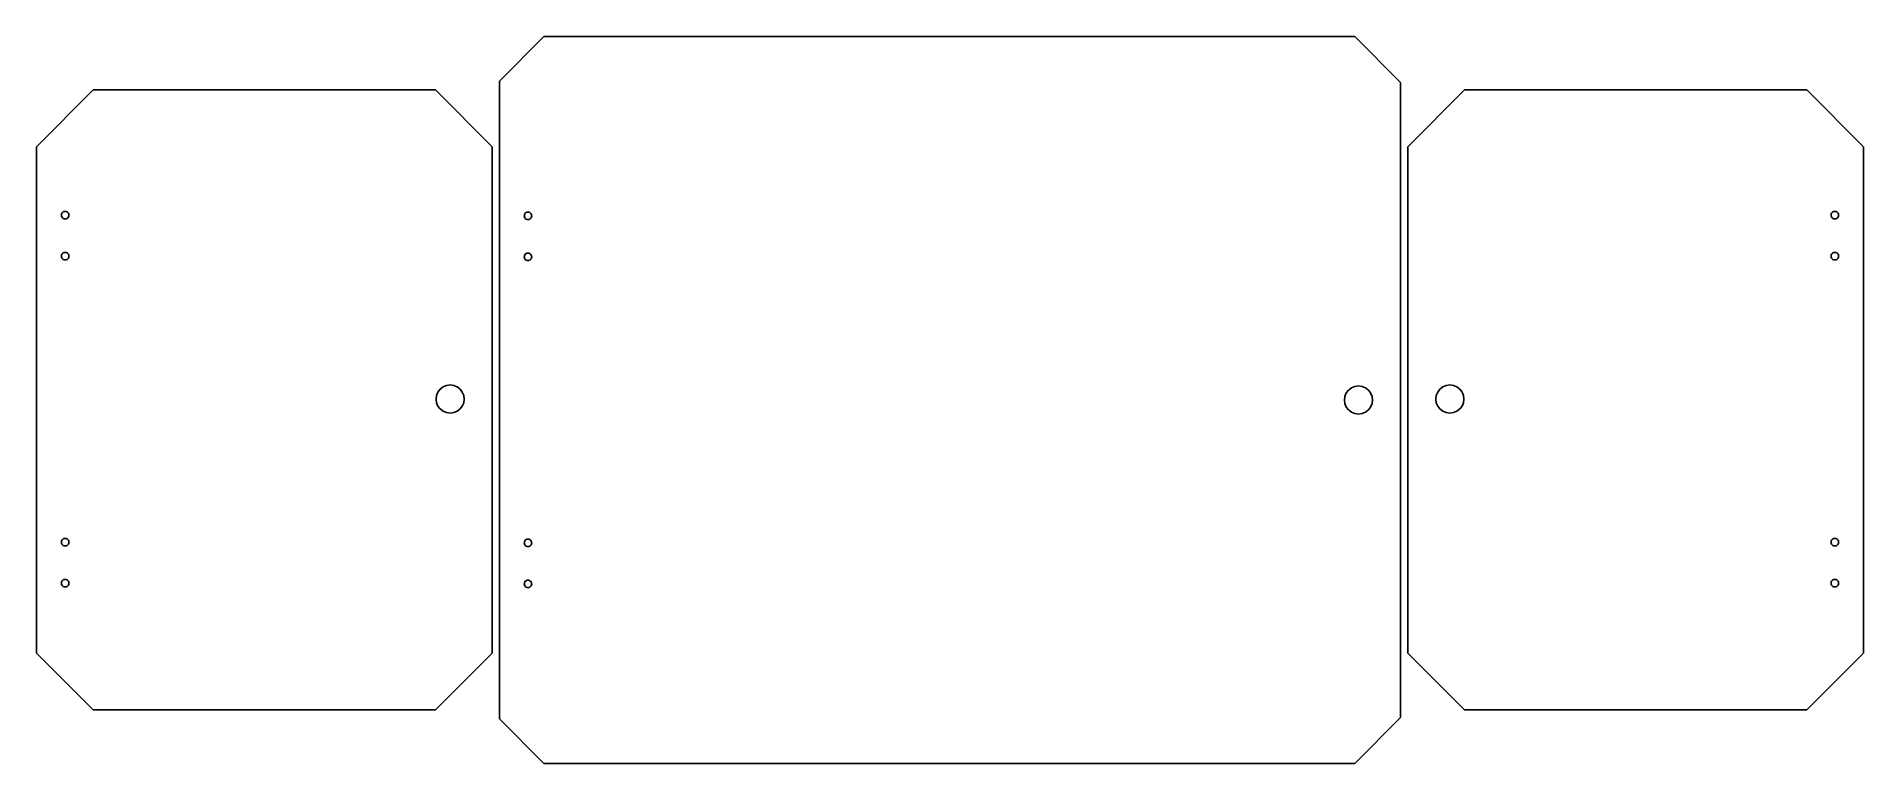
# Model space of a CAD drawing. Extents: x -390 to 390, y -155 to 155.
import ezdxf

# ---------------------------------------------------------------- set-up
doc = ezdxf.new("R2010")
doc.units = 0
doc.layers.get('0').update_dxf_attribs({"linetype": 'CONTINUOUS'})

msp = doc.modelspace()

# ---------------------------------------------------------------- linework, layer by layer
for p, q in [((-173.23, 155.04), (-192.2, 136.07)), ((172.63, 155.04), (-173.23, 155.04)), ((192.2, 135.47), (172.63, 155.04)), ((-192.2, 136.07), (-192.2, -136)), ((192.2, -135.48), (192.2, 135.47)), ((-389.6, 108.02), (-365.38, 132.24)), ((-365.38, 132.24), (-219.42, 132.24)), ((-219.42, 132.24), (-195.2, 108.02)), ((219.42, 132.24), (195.2, 108.02)), ((365.38, 132.24), (219.42, 132.24)), ((389.6, 108.02), (365.38, 132.24)), ((-389.6, -107.95), (-389.6, 108.02)), ((-195.2, 108.02), (-195.2, -107.95)), ((195.2, 108.02), (195.2, -107.95)), ((389.6, -107.95), (389.6, 108.02)), ((-378.95, 79.28), (-379, 78.86)), ((-379, 78.86), (-378.95, 78.45)), ((-378.79, 79.66), (-378.95, 79.28)), ((-378.95, 78.45), (-378.79, 78.06)), ((-378.53, 80), (-378.79, 79.66)), ((-378.79, 78.06), (-378.53, 77.73)), ((-378.2, 80.25), (-378.53, 80)), ((-377.81, 80.41), (-378.2, 80.25)), ((-377.4, 80.46), (-377.81, 80.41)), ((-376.99, 80.41), (-377.4, 80.46)), ((-376.6, 80.25), (-376.99, 80.41)), ((-376.27, 80), (-376.6, 80.25)), ((-376.01, 79.66), (-376.27, 80)), ((-376.27, 77.73), (-376.01, 78.06)), ((-375.85, 79.28), (-376.01, 79.66)), ((-376.01, 78.06), (-375.85, 78.45)), ((-375.8, 78.86), (-375.85, 79.28)), ((-375.85, 78.45), (-375.8, 78.86)), ((-181.6, 78.54), (-181.55, 78.95)), ((-181.55, 78.12), (-181.6, 78.54)), ((-181.55, 78.95), (-181.39, 79.34)), ((-181.39, 77.74), (-181.55, 78.12)), ((-181.39, 79.34), (-181.13, 79.67)), ((-181.13, 79.67), (-180.8, 79.92)), ((-180.8, 79.92), (-180.41, 80.08)), ((-180.41, 80.08), (-180, 80.14)), ((-180, 80.14), (-179.59, 80.08)), ((-179.59, 80.08), (-179.2, 79.92)), ((-179.2, 79.92), (-178.87, 79.67)), ((-178.87, 79.67), (-178.61, 79.34)), ((-178.61, 79.34), (-178.45, 78.95)), ((-178.45, 78.12), (-178.61, 77.74)), ((-178.45, 78.95), (-178.4, 78.54)), ((-178.4, 78.54), (-178.45, 78.12)), ((375.8, 78.86), (375.85, 79.28)), ((375.85, 78.45), (375.8, 78.86)), ((375.85, 79.28), (376.01, 79.66)), ((376.01, 78.06), (375.85, 78.45)), ((376.01, 79.66), (376.27, 80)), ((376.27, 77.73), (376.01, 78.06)), ((376.27, 80), (376.6, 80.25)), ((376.6, 80.25), (376.99, 80.41)), ((376.99, 80.41), (377.4, 80.46)), ((377.4, 80.46), (377.81, 80.41)), ((377.81, 80.41), (378.2, 80.25)), ((378.2, 80.25), (378.53, 80)), ((378.53, 80), (378.79, 79.66)), ((378.79, 78.06), (378.53, 77.73)), ((378.79, 79.66), (378.95, 79.28)), ((378.95, 78.45), (378.79, 78.06)), ((378.95, 79.28), (379, 78.86)), ((379, 78.86), (378.95, 78.45)), ((-378.53, 77.73), (-378.2, 77.48)), ((-378.2, 77.48), (-377.81, 77.32)), ((-377.81, 77.32), (-377.4, 77.26)), ((-377.4, 77.26), (-376.99, 77.32)), ((-376.99, 77.32), (-376.6, 77.48)), ((-376.6, 77.48), (-376.27, 77.73)), ((-181.13, 77.4), (-181.39, 77.74)), ((-180.8, 77.15), (-181.13, 77.4)), ((-180.41, 76.99), (-180.8, 77.15)), ((-180, 76.94), (-180.41, 76.99)), ((-179.59, 76.99), (-180, 76.94)), ((-179.2, 77.15), (-179.59, 76.99)), ((-178.87, 77.4), (-179.2, 77.15)), ((-178.61, 77.74), (-178.87, 77.4)), ((376.6, 77.48), (376.27, 77.73)), ((376.99, 77.32), (376.6, 77.48)), ((377.4, 77.26), (376.99, 77.32)), ((377.81, 77.32), (377.4, 77.26)), ((378.2, 77.48), (377.81, 77.32)), ((378.53, 77.73), (378.2, 77.48)), ((-378.53, 62.5), (-378.79, 62.16)), ((-378.2, 62.75), (-378.53, 62.5)), ((-377.81, 62.91), (-378.2, 62.75)), ((-377.4, 62.96), (-377.81, 62.91)), ((-376.99, 62.91), (-377.4, 62.96)), ((-376.6, 62.75), (-376.99, 62.91)), ((-376.27, 62.5), (-376.6, 62.75)), ((-376.01, 62.16), (-376.27, 62.5)), ((-181.13, 62.17), (-180.8, 62.42)), ((-180.8, 62.42), (-180.41, 62.58)), ((-180.41, 62.58), (-180, 62.64)), ((-180, 62.64), (-179.59, 62.58)), ((-179.59, 62.58), (-179.2, 62.42)), ((-179.2, 62.42), (-178.87, 62.17)), ((376.01, 62.16), (376.27, 62.5)), ((376.27, 62.5), (376.6, 62.75)), ((376.6, 62.75), (376.99, 62.91)), ((376.99, 62.91), (377.4, 62.96)), ((377.4, 62.96), (377.81, 62.91)), ((377.81, 62.91), (378.2, 62.75)), ((378.2, 62.75), (378.53, 62.5)), ((378.53, 62.5), (378.79, 62.16)), ((-379, 61.36), (-378.95, 61.78)), ((-379, 61.36), (-378.95, 60.95)), ((-378.79, 62.16), (-378.95, 61.78)), ((-378.95, 60.95), (-378.79, 60.56)), ((-378.79, 60.56), (-378.53, 60.23)), ((-378.53, 60.23), (-378.2, 59.98)), ((-378.2, 59.98), (-377.81, 59.82)), ((-377.81, 59.82), (-377.4, 59.76)), ((-377.4, 59.76), (-376.99, 59.82)), ((-376.99, 59.82), (-376.6, 59.98)), ((-376.6, 59.98), (-376.27, 60.23)), ((-376.27, 60.23), (-376.01, 60.56)), ((-375.85, 61.78), (-376.01, 62.16)), ((-376.01, 60.56), (-375.85, 60.95)), ((-375.8, 61.36), (-375.85, 61.78)), ((-375.85, 60.95), (-375.8, 61.36)), ((-181.6, 61.04), (-181.55, 61.45)), ((-181.55, 60.62), (-181.6, 61.04)), ((-181.55, 61.45), (-181.39, 61.84)), ((-181.39, 60.24), (-181.55, 60.62)), ((-181.39, 61.84), (-181.13, 62.17)), ((-181.13, 59.9), (-181.39, 60.24)), ((-180.8, 59.65), (-181.13, 59.9)), ((-180.41, 59.49), (-180.8, 59.65)), ((-180, 59.44), (-180.41, 59.49)), ((-179.59, 59.49), (-180, 59.44)), ((-179.2, 59.65), (-179.59, 59.49)), ((-178.87, 59.9), (-179.2, 59.65)), ((-178.87, 62.17), (-178.61, 61.84)), ((-178.61, 60.24), (-178.87, 59.9)), ((-178.61, 61.84), (-178.45, 61.45)), ((-178.45, 60.62), (-178.61, 60.24)), ((-178.45, 61.45), (-178.4, 61.04)), ((-178.4, 61.04), (-178.45, 60.62)), ((375.8, 61.36), (375.85, 61.78)), ((375.85, 60.95), (375.8, 61.36)), ((375.85, 61.78), (376.01, 62.16)), ((376.01, 60.56), (375.85, 60.95)), ((376.27, 60.23), (376.01, 60.56)), ((376.6, 59.98), (376.27, 60.23)), ((376.99, 59.82), (376.6, 59.98)), ((377.4, 59.76), (376.99, 59.82)), ((377.81, 59.82), (377.4, 59.76)), ((378.2, 59.98), (377.81, 59.82)), ((378.53, 60.23), (378.2, 59.98)), ((378.79, 60.56), (378.53, 60.23)), ((378.79, 62.16), (378.95, 61.78)), ((378.95, 60.95), (378.79, 60.56)), ((378.95, 61.78), (379, 61.36)), ((379, 61.36), (378.95, 60.95)), ((-219, 1.97), (-219.2, 0.41)), ((-219.2, 0.41), (-219, -1.14)), ((-218.4, 3.41), (-219, 1.97)), ((-217.44, 4.66), (-218.4, 3.41)), ((-216.2, 5.61), (-217.44, 4.66)), ((-214.75, 6.21), (-216.2, 5.61)), ((-213.2, 6.41), (-214.75, 6.21)), ((-211.65, 6.21), (-213.2, 6.41)), ((-210.2, 5.61), (-211.65, 6.21)), ((-208.96, 4.66), (-210.2, 5.61)), ((-208, 3.41), (-208.96, 4.66)), ((-207.4, 1.97), (-208, 3.41)), ((-207.2, 0.41), (-207.4, 1.97)), ((-207.4, -1.14), (-207.2, 0.41)), ((168.2, 0), (168.4, 1.55)), ((168.4, 1.55), (169, 3)), ((169, 3), (169.96, 4.24)), ((169.96, 4.24), (171.2, 5.19)), ((171.2, 5.19), (172.65, 5.79)), ((172.65, 5.79), (174.2, 6)), ((174.2, 6), (175.75, 5.79)), ((175.75, 5.79), (177.2, 5.19)), ((177.2, 5.19), (178.44, 4.24)), ((178.44, 4.24), (179.4, 3)), ((179.4, 3), (180, 1.55)), ((180, 1.55), (180.2, 0)), ((207.2, 0.41), (207.4, 1.97)), ((207.4, -1.14), (207.2, 0.41)), ((207.4, 1.97), (208, 3.41)), ((208, 3.41), (208.96, 4.66)), ((208.96, 4.66), (210.2, 5.61)), ((210.2, 5.61), (211.65, 6.21)), ((211.65, 6.21), (213.2, 6.41)), ((213.2, 6.41), (214.75, 6.21)), ((214.75, 6.21), (216.2, 5.61)), ((216.2, 5.61), (217.44, 4.66)), ((217.44, 4.66), (218.4, 3.41)), ((218.4, 3.41), (219, 1.97)), ((219, 1.97), (219.2, 0.41)), ((219.2, 0.41), (219, -1.14)), ((-219, -1.14), (-218.4, -2.59)), ((-218.4, -2.59), (-217.44, -3.83)), ((-217.44, -3.83), (-216.2, -4.78)), ((-216.2, -4.78), (-214.75, -5.38)), ((-214.75, -5.38), (-213.2, -5.59)), ((-213.2, -5.59), (-211.65, -5.38)), ((-211.65, -5.38), (-210.2, -4.78)), ((-210.2, -4.78), (-208.96, -3.83)), ((-208.96, -3.83), (-208, -2.59)), ((-208, -2.59), (-207.4, -1.14)), ((168.4, -1.56), (168.2, 0)), ((169, -3), (168.4, -1.56)), ((169.96, -4.25), (169, -3)), ((171.2, -5.2), (169.96, -4.25)), ((172.65, -5.8), (171.2, -5.2)), ((174.2, -6), (172.65, -5.8)), ((175.75, -5.8), (174.2, -6)), ((177.2, -5.2), (175.75, -5.8)), ((178.44, -4.25), (177.2, -5.2)), ((179.4, -3), (178.44, -4.25)), ((180, -1.56), (179.4, -3)), ((180.2, 0), (180, -1.56)), ((208, -2.59), (207.4, -1.14)), ((208.96, -3.83), (208, -2.59)), ((210.2, -4.78), (208.96, -3.83)), ((211.65, -5.38), (210.2, -4.78)), ((213.2, -5.59), (211.65, -5.38)), ((214.75, -5.38), (213.2, -5.59)), ((216.2, -4.78), (214.75, -5.38)), ((217.44, -3.83), (216.2, -4.78)), ((218.4, -2.59), (217.44, -3.83)), ((219, -1.14), (218.4, -2.59)), ((-378.95, -60.21), (-379, -60.63)), ((-379, -60.63), (-378.95, -61.04)), ((-378.79, -59.83), (-378.95, -60.21)), ((-378.95, -61.04), (-378.79, -61.43)), ((-378.53, -59.5), (-378.79, -59.83)), ((-378.79, -61.43), (-378.53, -61.76)), ((-378.2, -59.24), (-378.53, -59.5)), ((-378.53, -61.76), (-378.2, -62.01)), ((-377.81, -59.08), (-378.2, -59.24)), ((-378.2, -62.01), (-377.81, -62.17)), ((-377.4, -59.03), (-377.81, -59.08)), ((-377.81, -62.17), (-377.4, -62.23)), ((-376.99, -59.08), (-377.4, -59.03)), ((-377.4, -62.23), (-376.99, -62.17)), ((-376.6, -59.24), (-376.99, -59.08)), ((-376.99, -62.17), (-376.6, -62.01)), ((-376.27, -59.5), (-376.6, -59.24)), ((-376.6, -62.01), (-376.27, -61.76)), ((-376.01, -59.83), (-376.27, -59.5)), ((-376.27, -61.76), (-376.01, -61.43)), ((-375.85, -60.21), (-376.01, -59.83)), ((-376.01, -61.43), (-375.85, -61.04)), ((-375.8, -60.63), (-375.85, -60.21)), ((-375.85, -61.04), (-375.8, -60.63)), ((-181.6, -60.96), (-181.55, -60.54)), ((-181.55, -61.37), (-181.6, -60.96)), ((-181.55, -60.54), (-181.39, -60.16)), ((-181.39, -61.76), (-181.55, -61.37)), ((-181.39, -60.16), (-181.13, -59.82)), ((-181.13, -62.09), (-181.39, -61.76)), ((-181.13, -59.82), (-180.8, -59.57)), ((-180.8, -62.34), (-181.13, -62.09)), ((-180.8, -59.57), (-180.41, -59.41)), ((-180.41, -59.41), (-180, -59.36)), ((-180, -59.36), (-179.59, -59.41)), ((-179.59, -59.41), (-179.2, -59.57)), ((-179.2, -59.57), (-178.87, -59.82)), ((-178.87, -62.09), (-179.2, -62.34)), ((-178.87, -59.82), (-178.61, -60.16)), ((-178.61, -61.76), (-178.87, -62.09)), ((-178.61, -60.16), (-178.45, -60.54)), ((-178.45, -61.37), (-178.61, -61.76)), ((-178.45, -60.54), (-178.4, -60.96)), ((-178.4, -60.96), (-178.45, -61.37)), ((375.8, -60.63), (375.85, -60.21)), ((375.85, -61.04), (375.8, -60.63)), ((375.85, -60.21), (376.01, -59.83)), ((376.01, -61.43), (375.85, -61.04)), ((376.01, -59.83), (376.27, -59.5)), ((376.27, -61.76), (376.01, -61.43)), ((376.27, -59.5), (376.6, -59.24)), ((376.6, -62.01), (376.27, -61.76)), ((376.6, -59.24), (376.99, -59.08)), ((376.99, -62.17), (376.6, -62.01)), ((376.99, -59.08), (377.4, -59.03)), ((377.4, -62.23), (376.99, -62.17)), ((377.4, -59.03), (377.81, -59.08)), ((377.81, -62.17), (377.4, -62.23)), ((377.81, -59.08), (378.2, -59.24)), ((378.2, -62.01), (377.81, -62.17)), ((378.2, -59.24), (378.53, -59.5)), ((378.53, -61.76), (378.2, -62.01)), ((378.53, -59.5), (378.79, -59.83)), ((378.79, -61.43), (378.53, -61.76)), ((378.79, -59.83), (378.95, -60.21)), ((378.95, -61.04), (378.79, -61.43)), ((378.95, -60.21), (379, -60.63)), ((379, -60.63), (378.95, -61.04)), ((-180.41, -62.5), (-180.8, -62.34)), ((-180, -62.56), (-180.41, -62.5)), ((-179.59, -62.5), (-180, -62.56)), ((-179.2, -62.34), (-179.59, -62.5)), ((-378.95, -77.71), (-379, -78.13)), ((-378.79, -77.33), (-378.95, -77.71)), ((-378.53, -77), (-378.79, -77.33)), ((-378.2, -76.74), (-378.53, -77)), ((-377.81, -76.58), (-378.2, -76.74)), ((-377.4, -76.53), (-377.81, -76.58)), ((-376.99, -76.58), (-377.4, -76.53)), ((-376.6, -76.74), (-376.99, -76.58)), ((-376.27, -77), (-376.6, -76.74)), ((-376.01, -77.33), (-376.27, -77)), ((-375.85, -77.71), (-376.01, -77.33)), ((-375.8, -78.13), (-375.85, -77.71)), ((-181.55, -78.04), (-181.39, -77.66)), ((-181.39, -77.66), (-181.13, -77.32)), ((-181.13, -77.32), (-180.8, -77.07)), ((-180.8, -77.07), (-180.41, -76.91)), ((-180.41, -76.91), (-180, -76.86)), ((-180, -76.86), (-179.59, -76.91)), ((-179.59, -76.91), (-179.2, -77.07)), ((-179.2, -77.07), (-178.87, -77.32)), ((-178.87, -77.32), (-178.61, -77.66)), ((-178.61, -77.66), (-178.45, -78.04)), ((375.8, -78.13), (375.85, -77.71)), ((375.85, -77.71), (376.01, -77.33)), ((376.01, -77.33), (376.27, -77)), ((376.27, -77), (376.6, -76.74)), ((376.6, -76.74), (376.99, -76.58)), ((376.99, -76.58), (377.4, -76.53)), ((377.4, -76.53), (377.81, -76.58)), ((377.81, -76.58), (378.2, -76.74)), ((378.2, -76.74), (378.53, -77)), ((378.53, -77), (378.79, -77.33)), ((378.79, -77.33), (378.95, -77.71)), ((378.95, -77.71), (379, -78.13)), ((-379, -78.13), (-378.95, -78.54)), ((-378.95, -78.54), (-378.79, -78.93)), ((-378.79, -78.93), (-378.53, -79.26)), ((-378.53, -79.26), (-378.2, -79.51)), ((-378.2, -79.51), (-377.81, -79.67)), ((-377.81, -79.67), (-377.4, -79.73)), ((-377.4, -79.73), (-376.99, -79.67)), ((-376.99, -79.67), (-376.6, -79.51)), ((-376.6, -79.51), (-376.27, -79.26)), ((-376.27, -79.26), (-376.01, -78.93)), ((-376.01, -78.93), (-375.85, -78.54)), ((-375.85, -78.54), (-375.8, -78.13)), ((-181.6, -78.46), (-181.55, -78.04)), ((-181.55, -78.87), (-181.6, -78.46)), ((-181.39, -79.26), (-181.55, -78.87)), ((-181.13, -79.59), (-181.39, -79.26)), ((-180.8, -79.84), (-181.13, -79.59)), ((-180.41, -80), (-180.8, -79.84)), ((-180, -80.06), (-180.41, -80)), ((-179.59, -80), (-180, -80.06)), ((-179.2, -79.84), (-179.59, -80)), ((-178.87, -79.59), (-179.2, -79.84)), ((-178.61, -79.26), (-178.87, -79.59)), ((-178.45, -78.87), (-178.61, -79.26)), ((-178.45, -78.04), (-178.4, -78.46)), ((-178.4, -78.46), (-178.45, -78.87)), ((375.85, -78.54), (375.8, -78.13)), ((376.01, -78.93), (375.85, -78.54)), ((376.27, -79.26), (376.01, -78.93)), ((376.6, -79.51), (376.27, -79.26)), ((376.99, -79.67), (376.6, -79.51)), ((377.4, -79.73), (376.99, -79.67)), ((377.81, -79.67), (377.4, -79.73)), ((378.2, -79.51), (377.81, -79.67)), ((378.53, -79.26), (378.2, -79.51)), ((378.79, -78.93), (378.53, -79.26)), ((378.95, -78.54), (378.79, -78.93)), ((379, -78.13), (378.95, -78.54)), ((-365.38, -132.16), (-389.6, -107.95)), ((-195.2, -107.95), (-219.42, -132.16)), ((195.2, -107.95), (219.42, -132.16)), ((365.38, -132.16), (389.6, -107.95)), ((-219.42, -132.16), (-365.38, -132.16)), ((219.42, -132.16), (365.38, -132.16)), ((-192.2, -136), (-173.24, -155.04)), ((172.63, -155.04), (192.2, -135.48)), ((-173.24, -155.04), (172.63, -155.04))]:
    msp.add_line(p, q)

doc.saveas('drawing.dxf')
